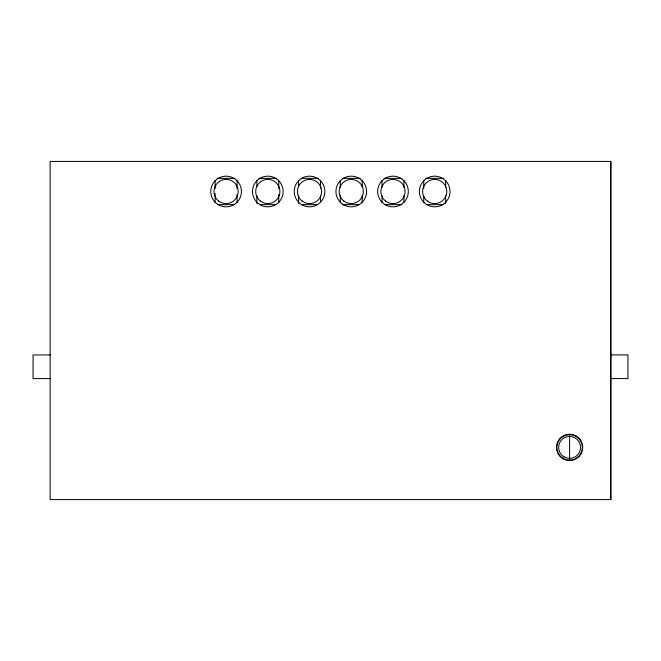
<?xml version="1.0" encoding="UTF-8"?>
<svg xmlns="http://www.w3.org/2000/svg" width="661" height="661" viewBox="0 0 661 661"><rect width="100%" height="100%" fill="white"/><g stroke="black" fill="none" stroke-linecap="round" stroke-linejoin="round"><path stroke-width="0.99" d="M610.814 499.584L610.814 161.416L50.137 161.416L50.137 499.584L610.814 499.584L610.814 161.416M217.13 178.354L235.052 178.354M258.856 178.354L276.769 178.354M301.573 178.354L318.495 178.354M342.299 178.354L360.22 178.354M384.024 178.354L401.938 178.354M425.742 178.354L443.663 178.354M218.13 204.637L234.052 204.637M259.847 204.637L275.777 204.637M301.573 204.637L317.503 204.637M342.299 204.637L359.22 204.637M385.016 204.637L401.938 204.637M426.742 204.637L443.663 204.637M610.706 354.907L627.95 354.907L627.95 378.563L610.706 378.563M50.294 354.94L33.05 354.94L33.05 378.596L50.294 378.596M569.608 434.698L569.608 460.106M445.654 180.379L445.654 187.451M445.654 195.54L445.654 203.629M423.751 180.379L423.751 188.468M423.751 195.54L423.751 202.621M403.929 180.379L403.929 187.451M403.929 195.54L403.929 202.621M382.033 180.379L382.033 187.451M382.033 195.54L382.033 202.621M362.211 180.379L362.211 187.451M362.211 195.54L362.211 202.621M340.308 180.379L340.308 187.451M340.308 195.54L340.308 202.621M320.486 180.379L320.486 188.468M320.486 195.54L320.486 202.621M298.582 180.379L298.582 186.443M298.582 195.54L298.582 203.629M278.76 180.379L278.76 188.468M278.76 194.532L278.76 202.621M256.865 180.379L256.865 186.443M256.865 195.54L256.865 203.629M237.043 180.379L237.043 188.468M237.043 194.532L237.043 202.621M215.139 180.379L215.139 188.468M215.139 193.524L215.139 202.621M427.337 201.101A12.096 12.096 0 0 0 446.696 193.078A12.096 12.096 0 0 0 430.071 180.321A12.096 12.096 0 0 0 427.337 201.101M385.611 201.101A12.096 12.096 0 0 0 404.978 193.078A12.096 12.096 0 0 0 388.354 180.321A12.096 12.096 0 0 0 385.611 201.101M343.894 201.101A12.096 12.096 0 0 0 363.253 193.078A12.096 12.096 0 0 0 346.628 180.321A12.096 12.096 0 0 0 343.894 201.101M302.168 201.101A12.096 12.096 0 0 0 321.535 193.078A12.096 12.096 0 0 0 304.903 180.321A12.096 12.096 0 0 0 302.168 201.101M260.451 201.101A12.096 12.096 0 0 0 279.81 193.078A12.096 12.096 0 0 0 263.185 180.321A12.096 12.096 0 0 0 260.451 201.101M218.725 201.101A12.096 12.096 0 0 0 238.084 193.078A12.096 12.096 0 0 0 221.46 180.321A12.096 12.096 0 0 0 218.725 201.101M563.032 458.784A13.137 13.137 0 0 0 582.746 447.398A13.137 13.137 0 0 0 563.032 436.02A13.137 13.137 0 0 0 563.032 458.784M427.039 204.778A15.335 15.335 0 0 0 450.034 191.5A15.335 15.335 0 0 0 427.039 178.222A15.335 15.335 0 0 0 427.039 204.778M385.313 204.778A15.335 15.335 0 0 0 408.308 191.5A15.335 15.335 0 0 0 385.313 178.222A15.335 15.335 0 0 0 385.313 204.778M343.596 204.778A15.335 15.335 0 0 0 366.591 191.5A15.335 15.335 0 0 0 343.596 178.222A15.335 15.335 0 0 0 343.596 204.778M301.87 204.778A15.335 15.335 0 0 0 324.865 191.5A15.335 15.335 0 0 0 301.87 178.222A15.335 15.335 0 0 0 301.87 204.778M260.145 204.778A15.335 15.335 0 0 0 283.148 191.5A15.335 15.335 0 0 0 260.145 178.222A15.335 15.335 0 0 0 260.145 204.778M218.427 204.778A15.335 15.335 0 0 0 241.422 191.5A15.335 15.335 0 0 0 218.427 178.222A15.335 15.335 0 0 0 218.427 204.778M563.255 458.404A12.699 12.699 0 0 0 582.308 447.398A12.699 12.699 0 0 0 563.255 436.4A12.699 12.699 0 0 0 563.255 458.404M564.13 456.883A10.948 10.948 0 0 0 580.556 447.398A10.948 10.948 0 0 0 564.13 437.913A10.948 10.948 0 0 0 564.13 456.883"/></g></svg>
